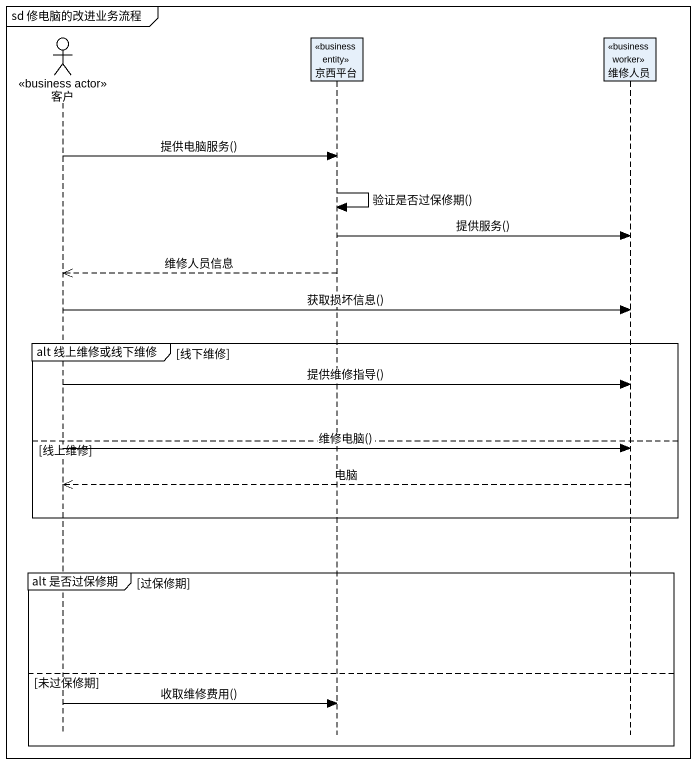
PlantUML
@startuml
mainframe sd 修电脑的改进业务流程
hide footbox
actor 客户 <<business actor>>
participant 京西平台 <<business entity>>
participant 维修人员 <<business worker>>

客户 -> 京西平台 : 提供电脑服务()
京西平台 -> 京西平台 : 验证是否过保修期()
京西平台 -> 维修人员 : 提供服务()
京西平台 -->> 客户 : 维修人员信息
客户 -> 维修人员 : 获取损坏信息()
group alt 线上维修或线下维修 [线下维修]
  客户 -> 维修人员 : 提供维修指导()
else 线上维修
  客户 -> 维修人员 : 维修电脑()
  维修人员 -->> 客户 : 电脑
end
group alt 是否过保修期 [过保修期]
else 未过保修期
  客户 -> 京西平台 : 收取维修费用()
end
@enduml
